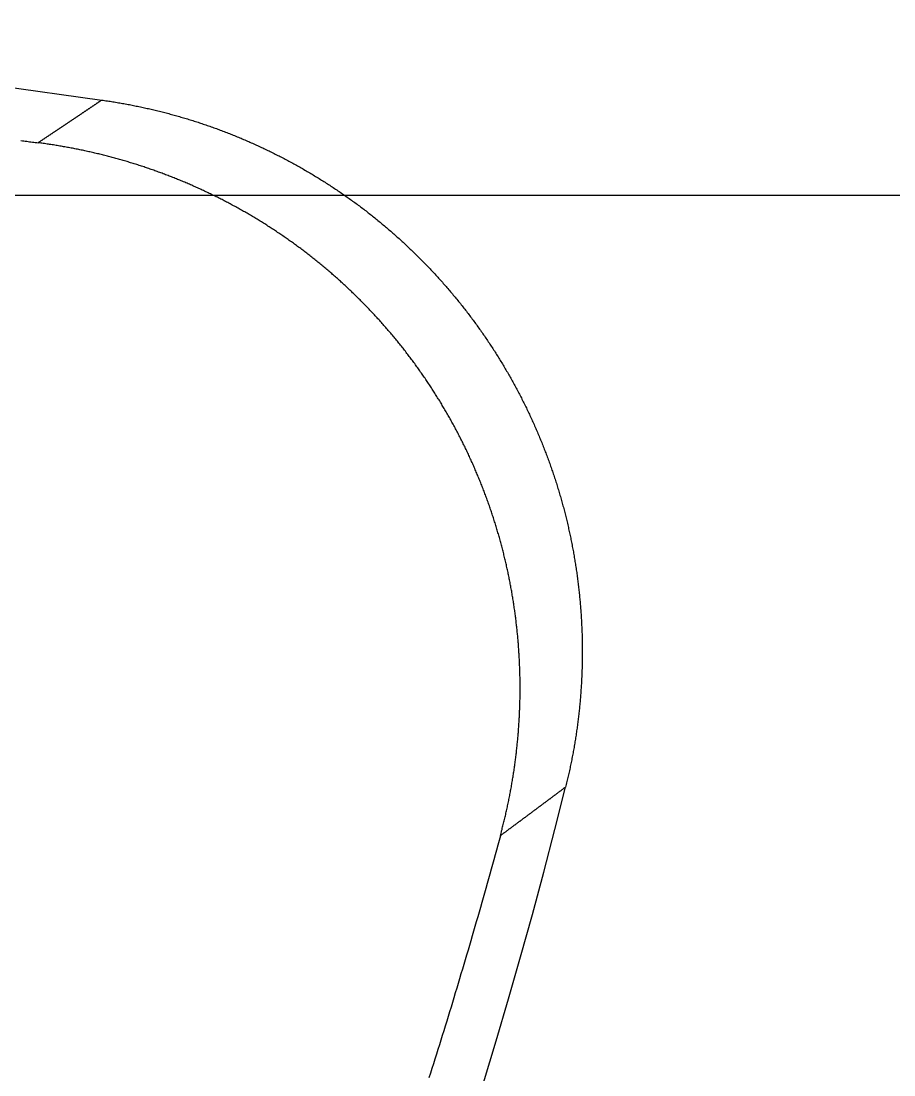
# Model space of a CAD drawing. Extents: x -139 to 76, y -217 to 47.
# Drawn here: x 38.09 to 45.88, y -7.86 to 1.56 of the extents above; entities that cross this region are included whole.
import ezdxf

# ---------------------------------------------------------------- set-up
doc = ezdxf.new("R2010")
doc.units = 0
doc.linetypes.add('CENTER', pattern=[50.8, 31.75, -6.35, 6.35, -6.35])
doc.linetypes.add('DASHED', pattern=[19.05, 12.7, -6.35])
doc.layers.get('0').update_dxf_attribs({"linetype": 'CONTINUOUS'})
doc.layers.add('CENTER', color=1, linetype='CONTINUOUS')

msp = doc.modelspace()

# ---------------------------------------------------------------- linework, layer by layer
at = {"color": 3, "linetype": 'DASHED'}
msp.add_line((36.2337, 1.2091), (38.8071, 0.8492), dxfattribs=at)
at = {"color": 3}
for points in [[(38.8071, 0.8492, 0), (38.8035, 0.8468, 0), (38.8, 0.8444, 0), (38.7964, 0.842, 0), (38.7929, 0.8396, 0), (38.7893, 0.8372, 0), (38.7857, 0.8348, 0), (38.7822, 0.8324, 0), (38.7786, 0.83, 0), (38.7751, 0.8276, 0), (38.7715, 0.8252, 0), (38.7679, 0.8227, 0), (38.7644, 0.8203, 0), (38.7608, 0.8179, 0), (38.7572, 0.8155, 0), (38.7537, 0.8131, 0), (38.7501, 0.8107, 0), (38.7466, 0.8083, 0), (38.743, 0.8059, 0), (38.7394, 0.8035, 0), (38.7359, 0.8011, 0), (38.7323, 0.7987, 0), (38.7287, 0.7963, 0), (38.7252, 0.7939, 0), (38.7216, 0.7915, 0), (38.7181, 0.7891, 0), (38.7145, 0.7867, 0), (38.7109, 0.7843, 0), (38.7074, 0.7819, 0), (38.7038, 0.7795, 0), (38.7002, 0.7771, 0), (38.6967, 0.7747, 0), (38.6931, 0.7723, 0), (38.6895, 0.7699, 0), (38.686, 0.7675, 0), (38.6824, 0.7651, 0), (38.6788, 0.7627, 0), (38.6753, 0.7603, 0), (38.6717, 0.7579, 0), (38.6682, 0.7555, 0), (38.6646, 0.7531, 0), (38.661, 0.7507, 0), (38.6575, 0.7483, 0), (38.6539, 0.7459, 0), (38.6503, 0.7435, 0), (38.6468, 0.7411, 0), (38.6432, 0.7387, 0), (38.6396, 0.7363, 0), (38.6361, 0.7339, 0), (38.6325, 0.7315, 0), (38.6289, 0.7291, 0), (38.6254, 0.7267, 0), (38.6218, 0.7243, 0), (38.6182, 0.7219, 0), (38.6147, 0.7195, 0), (38.6111, 0.7171, 0), (38.6075, 0.7147, 0), (38.604, 0.7123, 0), (38.6004, 0.7099, 0), (38.5968, 0.7075, 0), (38.5932, 0.7051, 0), (38.5897, 0.7027, 0), (38.5861, 0.7003, 0), (38.5825, 0.6979, 0), (38.579, 0.6955, 0), (38.5754, 0.6931, 0), (38.5718, 0.6907, 0), (38.5683, 0.6883, 0), (38.5647, 0.6859, 0), (38.5611, 0.6835, 0), (38.5575, 0.6811, 0), (38.554, 0.6787, 0), (38.5504, 0.6763, 0), (38.5468, 0.6739, 0), (38.5433, 0.6715, 0), (38.5397, 0.6691, 0), (38.5361, 0.6667, 0), (38.5325, 0.6643, 0), (38.529, 0.6619, 0), (38.5254, 0.6595, 0), (38.5218, 0.6571, 0), (38.5182, 0.6547, 0), (38.5147, 0.6523, 0), (38.5111, 0.6499, 0), (38.5075, 0.6475, 0), (38.5039, 0.6451, 0), (38.5004, 0.6427, 0), (38.4968, 0.6403, 0), (38.4932, 0.6379, 0), (38.4896, 0.6355, 0), (38.486, 0.6331, 0), (38.4825, 0.6307, 0), (38.4789, 0.6283, 0), (38.4753, 0.6259, 0), (38.4717, 0.6235, 0), (38.4682, 0.6211, 0), (38.4646, 0.6187, 0), (38.461, 0.6163, 0), (38.4574, 0.6139, 0), (38.4538, 0.6115, 0), (38.4503, 0.6092, 0), (38.4467, 0.6068, 0), (38.4431, 0.6044, 0), (38.4395, 0.602, 0), (38.4359, 0.5996, 0), (38.4324, 0.5972, 0), (38.4288, 0.5948, 0), (38.4252, 0.5924, 0), (38.4216, 0.59, 0), (38.418, 0.5876, 0), (38.4144, 0.5852, 0), (38.4109, 0.5828, 0), (38.4073, 0.5804, 0), (38.4037, 0.578, 0), (38.4001, 0.5756, 0), (38.3965, 0.5732, 0), (38.3929, 0.5708, 0), (38.3894, 0.5684, 0), (38.3858, 0.566, 0), (38.3822, 0.5636, 0), (38.3786, 0.5612, 0), (38.375, 0.5588, 0), (38.3714, 0.5564, 0), (38.3679, 0.554, 0), (38.3643, 0.5516, 0), (38.3607, 0.5492, 0), (38.3571, 0.5468, 0), (38.3535, 0.5444, 0), (38.3499, 0.542, 0), (38.3463, 0.5396, 0), (38.3428, 0.5372, 0), (38.3392, 0.5348, 0), (38.3356, 0.5324, 0), (38.332, 0.53, 0), (38.3284, 0.5276, 0), (38.3248, 0.5252, 0), (38.3212, 0.5228, 0), (38.3177, 0.5204, 0), (38.3141, 0.518, 0), (38.3105, 0.5156, 0), (38.3069, 0.5132, 0), (38.3033, 0.5108, 0), (38.2997, 0.5084, 0), (38.2961, 0.506, 0), (38.2925, 0.5037, 0), (38.289, 0.5013, 0), (38.2854, 0.4989, 0), (38.2818, 0.4965, 0), (38.2782, 0.4941, 0), (38.2746, 0.4917, 0), (38.271, 0.4893, 0), (38.2674, 0.4869, 0), (38.2638, 0.4845, 0), (38.2603, 0.4821, 0), (38.2567, 0.4797, 0), (38.2531, 0.4773, 0), (38.2495, 0.4749, 0), (38.2459, 0.4725, 0), (38.2423, 0.4701, 0), (38.2387, 0.4677, 0)], [(38.8071, 0.8492, 0), (38.8195, 0.8474, 0), (38.832, 0.8456, 0), (38.8444, 0.8438, 0), (38.8568, 0.842, 0), (38.8692, 0.8401, 0), (38.8816, 0.8382, 0), (38.894, 0.8362, 0), (38.9064, 0.8343, 0), (38.9187, 0.8323, 0), (38.9311, 0.8303, 0), (38.9434, 0.8282, 0), (38.9557, 0.8261, 0), (38.9681, 0.824, 0), (38.9804, 0.8219, 0), (38.9927, 0.8197, 0), (39.005, 0.8175, 0), (39.0173, 0.8152, 0), (39.0296, 0.813, 0), (39.0418, 0.8107, 0), (39.0541, 0.8084, 0), (39.0663, 0.806, 0), (39.0786, 0.8036, 0), (39.0908, 0.8012, 0), (39.103, 0.7988, 0), (39.1152, 0.7963, 0), (39.1274, 0.7938, 0), (39.1396, 0.7913, 0), (39.1518, 0.7887, 0), (39.164, 0.7861, 0), (39.1762, 0.7835, 0), (39.1883, 0.7808, 0), (39.2005, 0.7782, 0), (39.2126, 0.7755, 0), (39.2247, 0.7727, 0), (39.2368, 0.7699, 0), (39.2489, 0.7671, 0), (39.261, 0.7643, 0), (39.2731, 0.7615, 0), (39.2852, 0.7586, 0), (39.2973, 0.7557, 0), (39.3093, 0.7527, 0), (39.3214, 0.7497, 0), (39.3334, 0.7467, 0), (39.3455, 0.7437, 0), (39.3575, 0.7406, 0), (39.3695, 0.7375, 0), (39.3815, 0.7344, 0), (39.3935, 0.7313, 0), (39.4055, 0.7281, 0), (39.4175, 0.7249, 0), (39.4294, 0.7216, 0), (39.4414, 0.7184, 0), (39.4534, 0.7151, 0), (39.4653, 0.7117, 0), (39.4772, 0.7084, 0), (39.4891, 0.705, 0), (39.5011, 0.7016, 0), (39.513, 0.6981, 0), (39.5249, 0.6946, 0), (39.5367, 0.6911, 0), (39.5486, 0.6876, 0), (39.5605, 0.684, 0), (39.5723, 0.6804, 0), (39.5842, 0.6768, 0), (39.596, 0.6732, 0), (39.6078, 0.6695, 0), (39.6197, 0.6658, 0), (39.6315, 0.662, 0), (39.6433, 0.6583, 0), (39.6551, 0.6545, 0), (39.6668, 0.6506, 0), (39.6786, 0.6468, 0), (39.6904, 0.6429, 0), (39.7021, 0.639, 0), (39.7139, 0.635, 0), (39.7256, 0.6311, 0), (39.7373, 0.6271, 0), (39.7491, 0.623, 0), (39.7608, 0.619, 0), (39.7725, 0.6149, 0), (39.7842, 0.6108, 0), (39.7958, 0.6066, 0), (39.8075, 0.6025, 0), (39.8192, 0.5983, 0), (39.8308, 0.594, 0), (39.8425, 0.5897, 0), (39.8541, 0.5855, 0), (39.8658, 0.5811, 0), (39.8774, 0.5768, 0), (39.889, 0.5724, 0), (39.9006, 0.568, 0), (39.9122, 0.5635, 0), (39.9238, 0.559, 0), (39.9354, 0.5545, 0), (39.947, 0.55, 0), (39.9586, 0.5454, 0), (39.9701, 0.5408, 0), (39.9817, 0.5362, 0), (39.9932, 0.5315, 0), (40.0048, 0.5268, 0), (40.0163, 0.5221, 0), (40.0278, 0.5173, 0), (40.0393, 0.5125, 0), (40.0509, 0.5077, 0), (40.0623, 0.5029, 0), (40.0738, 0.498, 0), (40.0853, 0.4931, 0), (40.0968, 0.4882, 0), (40.1082, 0.4832, 0), (40.1197, 0.4782, 0), (40.1311, 0.4732, 0), (40.1425, 0.4682, 0), (40.1539, 0.4631, 0), (40.1653, 0.458, 0), (40.1767, 0.4528, 0), (40.1881, 0.4477, 0), (40.1995, 0.4425, 0), (40.2108, 0.4373, 0), (40.2222, 0.432, 0), (40.2335, 0.4267, 0), (40.2448, 0.4214, 0), (40.2561, 0.4161, 0), (40.2674, 0.4107, 0), (40.2787, 0.4053, 0), (40.29, 0.3999, 0), (40.3012, 0.3945, 0), (40.3125, 0.389, 0), (40.3237, 0.3835, 0), (40.3349, 0.378, 0), (40.3461, 0.3724, 0), (40.3573, 0.3668, 0), (40.3685, 0.3612, 0), (40.3796, 0.3556, 0), (40.3908, 0.3499, 0), (40.4019, 0.3442, 0), (40.413, 0.3385, 0), (40.4241, 0.3327, 0), (40.4352, 0.3269, 0), (40.4463, 0.3211, 0), (40.4573, 0.3153, 0), (40.4684, 0.3094, 0), (40.4794, 0.3035, 0), (40.4904, 0.2976, 0), (40.5014, 0.2917, 0), (40.5124, 0.2857, 0), (40.5233, 0.2797, 0), (40.5343, 0.2737, 0), (40.5452, 0.2676, 0), (40.5561, 0.2616, 0), (40.567, 0.2555, 0), (40.5779, 0.2493, 0), (40.5887, 0.2432, 0), (40.5996, 0.237, 0), (40.6104, 0.2308, 0), (40.6212, 0.2246, 0), (40.632, 0.2183, 0), (40.6428, 0.212, 0), (40.6535, 0.2057, 0), (40.6643, 0.1994, 0), (40.675, 0.193, 0), (40.6857, 0.1866, 0), (40.6964, 0.1802, 0), (40.707, 0.1738, 0), (40.7177, 0.1673, 0), (40.7283, 0.1608, 0), (40.7389, 0.1543, 0), (40.7495, 0.1478, 0), (40.76, 0.1412, 0), (40.7706, 0.1346, 0), (40.7811, 0.128, 0), (40.7916, 0.1214, 0), (40.8021, 0.1147, 0), (40.8126, 0.108, 0), (40.823, 0.1013, 0), (40.8334, 0.0946, 0), (40.8439, 0.0878, 0), (40.8542, 0.081, 0), (40.8646, 0.0742, 0), (40.875, 0.0674, 0), (40.8853, 0.0605, 0), (40.8956, 0.0536, 0), (40.9059, 0.0467, 0), (40.9162, 0.0398, 0), (40.9265, 0.0328, 0), (40.9367, 0.0259, 0), (40.947, 0.0189, 0), (40.9572, 0.0118, 0), (40.9674, 0.0048, 0), (40.9775, -0.0023, 0), (40.9877, -0.0094, 0), (40.9978, -0.0166, 0), (41.0079, -0.0237, 0), (41.018, -0.0309, 0), (41.0281, -0.0381, 0), (41.0382, -0.0453, 0), (41.0482, -0.0526, 0), (41.0582, -0.0599, 0), (41.0682, -0.0672, 0), (41.0782, -0.0745, 0), (41.0882, -0.0819, 0), (41.0981, -0.0892, 0), (41.1081, -0.0966, 0), (41.118, -0.1041, 0), (41.1279, -0.1115, 0), (41.1378, -0.119, 0), (41.1476, -0.1265, 0), (41.1574, -0.134, 0), (41.1673, -0.1416, 0), (41.1771, -0.1492, 0), (41.1868, -0.1568, 0), (41.1966, -0.1644, 0), (41.2063, -0.172, 0), (41.2161, -0.1797, 0), (41.2258, -0.1874, 0), (41.2355, -0.1951, 0), (41.2451, -0.2029, 0), (41.2548, -0.2107, 0), (41.2644, -0.2185, 0), (41.274, -0.2263, 0), (41.2836, -0.2341, 0), (41.2932, -0.242, 0), (41.3027, -0.2499, 0), (41.3123, -0.2579, 0), (41.3218, -0.2658, 0), (41.3313, -0.2738, 0), (41.3408, -0.2818, 0), (41.3502, -0.2898, 0), (41.3597, -0.2978, 0), (41.3691, -0.3059, 0), (41.3785, -0.314, 0), (41.3879, -0.3221, 0), (41.3973, -0.3303, 0), (41.4066, -0.3385, 0), (41.416, -0.3467, 0), (41.4253, -0.3549, 0), (41.4346, -0.3631, 0), (41.4438, -0.3714, 0), (41.4531, -0.3797, 0), (41.4623, -0.388, 0), (41.4716, -0.3964, 0), (41.4808, -0.4048, 0), (41.4899, -0.4132, 0), (41.4991, -0.4216, 0), (41.5082, -0.43, 0), (41.5174, -0.4385, 0), (41.5265, -0.447, 0), (41.5356, -0.4555, 0), (41.5446, -0.4641, 0), (41.5537, -0.4726, 0), (41.5627, -0.4812, 0), (41.5717, -0.4899, 0), (41.5807, -0.4985, 0), (41.5897, -0.5072, 0), (41.5987, -0.5159, 0), (41.6076, -0.5246, 0), (41.6165, -0.5334, 0), (41.6254, -0.5421, 0), (41.6343, -0.551, 0), (41.6432, -0.5598, 0), (41.652, -0.5686, 0), (41.6608, -0.5775, 0), (41.6696, -0.5864, 0), (41.6784, -0.5954, 0), (41.6872, -0.6043, 0), (41.6959, -0.6133, 0), (41.7046, -0.6223, 0), (41.7133, -0.6313, 0), (41.722, -0.6404, 0), (41.7307, -0.6494, 0), (41.7393, -0.6585, 0), (41.7479, -0.6676, 0), (41.7565, -0.6768, 0), (41.7651, -0.6859, 0), (41.7736, -0.6951, 0), (41.7821, -0.7043, 0), (41.7906, -0.7135, 0), (41.7991, -0.7227, 0), (41.8075, -0.732, 0), (41.816, -0.7413, 0), (41.8244, -0.7506, 0), (41.8327, -0.7599, 0), (41.8411, -0.7692, 0), (41.8494, -0.7786, 0), (41.8577, -0.788, 0), (41.866, -0.7974, 0), (41.8742, -0.8068, 0), (41.8824, -0.8162, 0), (41.8906, -0.8256, 0), (41.8988, -0.8351, 0), (41.9069, -0.8446, 0), (41.915, -0.8541, 0), (41.9231, -0.8636, 0), (41.9311, -0.8731, 0), (41.9392, -0.8827, 0), (41.9472, -0.8922, 0), (41.9551, -0.9018, 0), (41.9631, -0.9114, 0), (41.971, -0.921, 0), (41.9789, -0.9306, 0), (41.9867, -0.9403, 0), (41.9946, -0.9499, 0), (42.0024, -0.9596, 0), (42.0102, -0.9693, 0), (42.0179, -0.979, 0), (42.0257, -0.9888, 0), (42.0334, -0.9985, 0), (42.0411, -1.0083, 0), (42.0487, -1.0181, 0), (42.0563, -1.0279, 0), (42.0639, -1.0377, 0), (42.0715, -1.0475, 0), (42.0791, -1.0574, 0), (42.0866, -1.0672, 0), (42.0941, -1.0771, 0), (42.1016, -1.087, 0), (42.109, -1.097, 0), (42.1164, -1.1069, 0), (42.1238, -1.1169, 0), (42.1312, -1.1268, 0), (42.1386, -1.1368, 0), (42.1459, -1.1468, 0), (42.1532, -1.1569, 0), (42.1604, -1.1669, 0), (42.1677, -1.177, 0), (42.1749, -1.187, 0), (42.1821, -1.1971, 0), (42.1892, -1.2072, 0), (42.1964, -1.2174, 0), (42.2035, -1.2275, 0), (42.2106, -1.2377, 0), (42.2176, -1.2479, 0), (42.2247, -1.2581, 0), (42.2317, -1.2683, 0), (42.2387, -1.2785, 0), (42.2456, -1.2888, 0), (42.2526, -1.299, 0), (42.2595, -1.3093, 0), (42.2663, -1.3196, 0), (42.2732, -1.3299, 0), (42.28, -1.3403, 0), (42.2868, -1.3506, 0), (42.2936, -1.361, 0), (42.3004, -1.3714, 0), (42.3071, -1.3818, 0), (42.3138, -1.3922, 0), (42.3205, -1.4026, 0), (42.3271, -1.4131, 0), (42.3337, -1.4236, 0), (42.3403, -1.4341, 0), (42.3469, -1.4446, 0), (42.3535, -1.4551, 0), (42.36, -1.4656, 0), (42.3665, -1.4762, 0), (42.3729, -1.4868, 0), (42.3794, -1.4973, 0), (42.3858, -1.5079, 0), (42.3922, -1.5186, 0), (42.3985, -1.5292, 0), (42.4049, -1.5399, 0), (42.4112, -1.5506, 0), (42.4175, -1.5613, 0), (42.4237, -1.572, 0), (42.43, -1.5827, 0), (42.4362, -1.5935, 0), (42.4424, -1.6042, 0), (42.4485, -1.615, 0), (42.4547, -1.6258, 0), (42.4608, -1.6366, 0), (42.4668, -1.6474, 0), (42.4729, -1.6583, 0), (42.4789, -1.6692, 0), (42.4849, -1.68, 0), (42.4909, -1.6909, 0), (42.4968, -1.7019, 0), (42.5028, -1.7128, 0), (42.5087, -1.7238, 0), (42.5145, -1.7347, 0), (42.5204, -1.7457, 0), (42.5262, -1.7567, 0), (42.532, -1.7678, 0), (42.5378, -1.7788, 0), (42.5435, -1.7899, 0), (42.5492, -1.801, 0), (42.5549, -1.8121, 0), (42.5606, -1.8232, 0), (42.5662, -1.8343, 0), (42.5719, -1.8455, 0), (42.5774, -1.8567, 0), (42.583, -1.8679, 0), (42.5885, -1.8791, 0), (42.594, -1.8903, 0), (42.5995, -1.9016, 0), (42.605, -1.9129, 0), (42.6104, -1.9242, 0), (42.6158, -1.9354, 0), (42.6212, -1.9468, 0), (42.6265, -1.9581, 0), (42.6319, -1.9694, 0), (42.6371, -1.9808, 0), (42.6424, -1.9922, 0), (42.6476, -2.0036, 0), (42.6528, -2.0149, 0), (42.658, -2.0264, 0), (42.6632, -2.0378, 0), (42.6683, -2.0492, 0), (42.6734, -2.0607, 0), (42.6784, -2.0721, 0), (42.6835, -2.0836, 0), (42.6885, -2.0951, 0), (42.6935, -2.1066, 0), (42.6984, -2.1181, 0), (42.7033, -2.1296, 0), (42.7082, -2.1412, 0), (42.7131, -2.1527, 0), (42.7179, -2.1643, 0), (42.7227, -2.1758, 0), (42.7274, -2.1874, 0), (42.7322, -2.199, 0), (42.7369, -2.2106, 0), (42.7415, -2.2222, 0), (42.7462, -2.2338, 0), (42.7508, -2.2454, 0), (42.7554, -2.257, 0), (42.7599, -2.2686, 0), (42.7644, -2.2802, 0), (42.7689, -2.2919, 0), (42.7734, -2.3035, 0), (42.7778, -2.3152, 0), (42.7822, -2.3268, 0), (42.7866, -2.3385, 0), (42.7909, -2.3502, 0), (42.7952, -2.3619, 0), (42.7995, -2.3736, 0), (42.8037, -2.3853, 0), (42.8079, -2.397, 0), (42.8121, -2.4087, 0), (42.8163, -2.4205, 0), (42.8204, -2.4322, 0), (42.8245, -2.4439, 0), (42.8286, -2.4557, 0), (42.8326, -2.4674, 0), (42.8366, -2.4792, 0), (42.8406, -2.491, 0), (42.8445, -2.5027, 0), (42.8484, -2.5145, 0), (42.8523, -2.5263, 0), (42.8561, -2.5381, 0), (42.86, -2.5499, 0), (42.8638, -2.5618, 0), (42.8675, -2.5736, 0), (42.8712, -2.5854, 0), (42.8749, -2.5973, 0), (42.8786, -2.6091, 0), (42.8823, -2.621, 0), (42.8859, -2.6328, 0), (42.8894, -2.6447, 0), (42.893, -2.6566, 0), (42.8965, -2.6685, 0), (42.9, -2.6804, 0), (42.9035, -2.6923, 0), (42.9069, -2.7042, 0), (42.9103, -2.7161, 0), (42.9137, -2.728, 0), (42.917, -2.74, 0), (42.9203, -2.7519, 0), (42.9236, -2.7639, 0), (42.9268, -2.7758, 0), (42.93, -2.7878, 0), (42.9332, -2.7998, 0), (42.9364, -2.8117, 0), (42.9395, -2.8237, 0), (42.9426, -2.8357, 0), (42.9457, -2.8477, 0), (42.9487, -2.8597, 0), (42.9517, -2.8718, 0), (42.9547, -2.8838, 0), (42.9576, -2.8958, 0), (42.9606, -2.9078, 0), (42.9634, -2.9199, 0), (42.9663, -2.932, 0), (42.9691, -2.944, 0), (42.9719, -2.9561, 0), (42.9747, -2.9682, 0), (42.9774, -2.9803, 0), (42.9801, -2.9924, 0), (42.9828, -3.0045, 0), (42.9855, -3.0166, 0), (42.9881, -3.0287, 0), (42.9907, -3.0408, 0), (42.9932, -3.053, 0), (42.9958, -3.0651, 0), (42.9982, -3.0772, 0), (43.0007, -3.0894, 0), (43.0032, -3.1016, 0), (43.0056, -3.1137, 0), (43.0079, -3.1259, 0), (43.0103, -3.1381, 0), (43.0126, -3.1503, 0), (43.0149, -3.1625, 0), (43.0172, -3.1747, 0), (43.0194, -3.1869, 0), (43.0216, -3.1991, 0), (43.0238, -3.2114, 0), (43.0259, -3.2236, 0), (43.028, -3.2359, 0), (43.0301, -3.2481, 0), (43.0321, -3.2604, 0), (43.0341, -3.2727, 0), (43.0361, -3.2849, 0), (43.0381, -3.2972, 0), (43.04, -3.3095, 0), (43.0419, -3.3218, 0), (43.0438, -3.3342, 0), (43.0456, -3.3465, 0), (43.0474, -3.3588, 0), (43.0492, -3.3712, 0), (43.0509, -3.3835, 0), (43.0526, -3.3959, 0), (43.0543, -3.4082, 0), (43.056, -3.4206, 0), (43.0576, -3.433, 0), (43.0592, -3.4454, 0), (43.0607, -3.4578, 0), (43.0623, -3.4701, 0), (43.0637, -3.4825, 0), (43.0652, -3.495, 0), (43.0666, -3.5074, 0), (43.068, -3.5198, 0), (43.0694, -3.5322, 0), (43.0708, -3.5446, 0), (43.0721, -3.5571, 0), (43.0734, -3.5695, 0), (43.0746, -3.5819, 0), (43.0758, -3.5944, 0), (43.077, -3.6068, 0), (43.0782, -3.6193, 0), (43.0793, -3.6317, 0), (43.0804, -3.6442, 0), (43.0815, -3.6567, 0), (43.0825, -3.6691, 0), (43.0835, -3.6816, 0), (43.0845, -3.6941, 0), (43.0854, -3.7065, 0), (43.0863, -3.719, 0), (43.0872, -3.7315, 0), (43.088, -3.744, 0), (43.0889, -3.7565, 0), (43.0896, -3.7689, 0), (43.0904, -3.7814, 0), (43.0911, -3.7939, 0), (43.0918, -3.8064, 0), (43.0925, -3.8189, 0), (43.0931, -3.8314, 0), (43.0937, -3.8439, 0), (43.0943, -3.8564, 0), (43.0948, -3.8689, 0), (43.0953, -3.8813, 0), (43.0958, -3.8938, 0), (43.0963, -3.9063, 0), (43.0967, -3.9188, 0), (43.097, -3.9313, 0), (43.0974, -3.9438, 0), (43.0977, -3.9563, 0), (43.098, -3.9688, 0), (43.0983, -3.9813, 0), (43.0985, -3.9937, 0), (43.0987, -4.0062, 0), (43.0989, -4.0187, 0), (43.099, -4.0312, 0), (43.0991, -4.0437, 0), (43.0992, -4.0561, 0), (43.0992, -4.0686, 0), (43.0992, -4.0811, 0), (43.0992, -4.0935, 0), (43.0991, -4.106, 0), (43.0991, -4.1184, 0), (43.0989, -4.1309, 0), (43.0988, -4.1433, 0), (43.0986, -4.1558, 0), (43.0984, -4.1682, 0), (43.0982, -4.1807, 0), (43.0979, -4.1931, 0), (43.0976, -4.2055, 0), (43.0973, -4.218, 0), (43.0969, -4.2304, 0), (43.0965, -4.2428, 0), (43.0961, -4.2552, 0), (43.0956, -4.2676, 0), (43.0951, -4.28, 0), (43.0946, -4.2924, 0), (43.094, -4.3048, 0), (43.0935, -4.3172, 0), (43.0929, -4.3296, 0), (43.0922, -4.342, 0), (43.0915, -4.3544, 0), (43.0908, -4.3667, 0), (43.0901, -4.3791, 0), (43.0893, -4.3915, 0), (43.0885, -4.4039, 0), (43.0877, -4.4162, 0), (43.0869, -4.4286, 0), (43.086, -4.441, 0), (43.0851, -4.4533, 0), (43.0841, -4.4657, 0), (43.0831, -4.4781, 0), (43.0821, -4.4904, 0), (43.0811, -4.5028, 0), (43.08, -4.5151, 0), (43.0789, -4.5275, 0), (43.0778, -4.5398, 0), (43.0766, -4.5522, 0), (43.0754, -4.5645, 0), (43.0742, -4.5769, 0), (43.073, -4.5892, 0), (43.0717, -4.6015, 0), (43.0704, -4.6139, 0), (43.069, -4.6262, 0), (43.0676, -4.6385, 0), (43.0662, -4.6509, 0), (43.0648, -4.6632, 0), (43.0633, -4.6755, 0), (43.0618, -4.6878, 0), (43.0603, -4.7001, 0), (43.0587, -4.7124, 0), (43.0571, -4.7248, 0), (43.0555, -4.7371, 0), (43.0539, -4.7494, 0), (43.0522, -4.7617, 0), (43.0505, -4.774, 0), (43.0487, -4.7863, 0), (43.0469, -4.7986, 0), (43.0451, -4.8109, 0), (43.0433, -4.8232, 0), (43.0414, -4.8354, 0), (43.0395, -4.8477, 0), (43.0376, -4.86, 0), (43.0356, -4.8723, 0), (43.0336, -4.8846, 0), (43.0316, -4.8968, 0), (43.0295, -4.9091, 0), (43.0275, -4.9214, 0), (43.0253, -4.9336, 0), (43.0232, -4.9459, 0), (43.021, -4.9582, 0), (43.0188, -4.9704, 0), (43.0166, -4.9827, 0), (43.0143, -4.9949, 0), (43.012, -5.0072, 0), (43.0096, -5.0194, 0), (43.0073, -5.0317, 0), (43.0049, -5.0439, 0), (43.0024, -5.0562, 0), (43, -5.0684, 0), (42.9975, -5.0807, 0), (42.995, -5.0929, 0), (42.9924, -5.1051, 0), (42.9898, -5.1174, 0), (42.9872, -5.1296, 0), (42.9846, -5.1418, 0), (42.9819, -5.154, 0), (42.9792, -5.1662, 0), (42.9764, -5.1785, 0), (42.9737, -5.1907, 0), (42.9709, -5.2029, 0), (42.968, -5.2151, 0), (42.9652, -5.2273, 0), (42.9623, -5.2395, 0), (42.9593, -5.2517, 0), (42.9564, -5.2639, 0), (42.9534, -5.2761, 0), (42.9504, -5.2883, 0)], [(38.0851, 0.4876, 0), (38.0979, 0.4859, 0), (38.1107, 0.4843, 0), (38.1235, 0.4826, 0), (38.1363, 0.4809, 0), (38.1491, 0.4793, 0), (38.1619, 0.4776, 0), (38.1747, 0.476, 0), (38.1875, 0.4743, 0), (38.2003, 0.4727, 0), (38.2131, 0.471, 0), (38.2259, 0.4693, 0), (38.2387, 0.4677, 0)], [(42.3673, -5.723, 0), (42.3703, -5.7119, 0), (42.3733, -5.7007, 0), (42.3762, -5.6895, 0), (42.3791, -5.6784, 0), (42.3821, -5.6672, 0), (42.3849, -5.6561, 0), (42.3878, -5.6449, 0), (42.3906, -5.6337, 0), (42.3934, -5.6226, 0), (42.3962, -5.6114, 0), (42.399, -5.6002, 0), (42.4017, -5.589, 0), (42.4044, -5.5778, 0), (42.4071, -5.5667, 0), (42.4097, -5.5555, 0), (42.4123, -5.5443, 0), (42.4149, -5.5331, 0), (42.4175, -5.5219, 0), (42.42, -5.5107, 0), (42.4226, -5.4995, 0), (42.425, -5.4883, 0), (42.4275, -5.4771, 0), (42.4299, -5.4658, 0), (42.4324, -5.4546, 0), (42.4348, -5.4434, 0), (42.4371, -5.4322, 0), (42.4394, -5.421, 0), (42.4418, -5.4097, 0), (42.444, -5.3985, 0), (42.4463, -5.3873, 0), (42.4485, -5.376, 0), (42.4507, -5.3648, 0), (42.4529, -5.3536, 0), (42.4551, -5.3423, 0), (42.4572, -5.3311, 0), (42.4593, -5.3198, 0), (42.4614, -5.3086, 0), (42.4634, -5.2973, 0), (42.4655, -5.2861, 0), (42.4675, -5.2748, 0), (42.4694, -5.2635, 0), (42.4714, -5.2523, 0), (42.4733, -5.241, 0), (42.4752, -5.2297, 0), (42.4771, -5.2184, 0), (42.4789, -5.2072, 0), (42.4807, -5.1959, 0), (42.4825, -5.1846, 0), (42.4843, -5.1733, 0), (42.486, -5.162, 0), (42.4877, -5.1508, 0), (42.4894, -5.1395, 0), (42.4911, -5.1281, 0), (42.4927, -5.1169, 0), (42.4944, -5.1056, 0), (42.4959, -5.0942, 0), (42.4975, -5.0829, 0), (42.499, -5.0716, 0), (42.5005, -5.0603, 0), (42.502, -5.049, 0), (42.5035, -5.0377, 0), (42.5049, -5.0263, 0), (42.5063, -5.015, 0), (42.5077, -5.0037, 0), (42.5091, -4.9924, 0), (42.5104, -4.981, 0), (42.5117, -4.9697, 0), (42.513, -4.9584, 0), (42.5142, -4.947, 0), (42.5154, -4.9357, 0), (42.5166, -4.9243, 0), (42.5178, -4.913, 0), (42.519, -4.9016, 0), (42.5201, -4.8902, 0), (42.5212, -4.8789, 0), (42.5222, -4.8675, 0), (42.5233, -4.8562, 0), (42.5243, -4.8448, 0), (42.5253, -4.8334, 0), (42.5263, -4.822, 0), (42.5272, -4.8107, 0), (42.5281, -4.7993, 0), (42.529, -4.7879, 0), (42.5299, -4.7765, 0), (42.5307, -4.7651, 0), (42.5315, -4.7538, 0), (42.5323, -4.7424, 0), (42.5331, -4.731, 0), (42.5338, -4.7196, 0), (42.5345, -4.7082, 0), (42.5352, -4.6968, 0), (42.5359, -4.6853, 0), (42.5365, -4.6739, 0), (42.5371, -4.6625, 0), (42.5377, -4.6511, 0), (42.5383, -4.6397, 0), (42.5388, -4.6282, 0), (42.5393, -4.6168, 0), (42.5398, -4.6053, 0), (42.5402, -4.5939, 0), (42.5406, -4.5824, 0), (42.541, -4.571, 0), (42.5414, -4.5595, 0), (42.5418, -4.5481, 0), (42.5421, -4.5366, 0), (42.5424, -4.5251, 0), (42.5426, -4.5136, 0), (42.5429, -4.5022, 0), (42.5431, -4.4907, 0), (42.5433, -4.4792, 0), (42.5434, -4.4677, 0), (42.5436, -4.4562, 0), (42.5437, -4.4447, 0), (42.5437, -4.4332, 0), (42.5438, -4.4217, 0), (42.5438, -4.4102, 0), (42.5438, -4.3987, 0), (42.5438, -4.3872, 0), (42.5437, -4.3757, 0), (42.5437, -4.3642, 0), (42.5436, -4.3526, 0), (42.5434, -4.3411, 0), (42.5433, -4.3296, 0), (42.5431, -4.3181, 0), (42.5429, -4.3066, 0), (42.5426, -4.295, 0), (42.5424, -4.2835, 0), (42.5421, -4.272, 0), (42.5418, -4.2605, 0), (42.5414, -4.2489, 0), (42.541, -4.2374, 0), (42.5406, -4.2259, 0), (42.5402, -4.2144, 0), (42.5398, -4.2028, 0), (42.5393, -4.1913, 0), (42.5388, -4.1798, 0), (42.5383, -4.1683, 0), (42.5377, -4.1567, 0), (42.5371, -4.1452, 0), (42.5365, -4.1337, 0), (42.5359, -4.1222, 0), (42.5352, -4.1107, 0), (42.5345, -4.0991, 0), (42.5338, -4.0876, 0), (42.5331, -4.0761, 0), (42.5323, -4.0646, 0), (42.5315, -4.0531, 0), (42.5307, -4.0416, 0), (42.5299, -4.0301, 0), (42.529, -4.0186, 0), (42.5281, -4.0071, 0), (42.5272, -3.9956, 0), (42.5262, -3.9841, 0), (42.5252, -3.9726, 0), (42.5242, -3.9611, 0), (42.5232, -3.9496, 0), (42.5221, -3.9381, 0), (42.5211, -3.9267, 0), (42.52, -3.9152, 0), (42.5188, -3.9037, 0), (42.5177, -3.8922, 0), (42.5165, -3.8808, 0), (42.5152, -3.8693, 0), (42.514, -3.8579, 0), (42.5127, -3.8464, 0), (42.5114, -3.835, 0), (42.5101, -3.8235, 0), (42.5088, -3.8121, 0), (42.5074, -3.8007, 0), (42.506, -3.7892, 0), (42.5046, -3.7778, 0), (42.5031, -3.7664, 0), (42.5016, -3.755, 0), (42.5001, -3.7436, 0), (42.4986, -3.7322, 0), (42.497, -3.7208, 0), (42.4954, -3.7094, 0), (42.4938, -3.698, 0), (42.4922, -3.6867, 0), (42.4905, -3.6753, 0), (42.4888, -3.6639, 0), (42.4871, -3.6526, 0), (42.4854, -3.6412, 0), (42.4836, -3.6299, 0), (42.4818, -3.6186, 0), (42.48, -3.6073, 0), (42.4781, -3.5959, 0), (42.4762, -3.5846, 0), (42.4743, -3.5733, 0), (42.4724, -3.562, 0), (42.4705, -3.5507, 0), (42.4685, -3.5394, 0), (42.4665, -3.5282, 0), (42.4644, -3.5169, 0), (42.4624, -3.5056, 0), (42.4603, -3.4943, 0), (42.4582, -3.4831, 0), (42.4561, -3.4718, 0), (42.4539, -3.4606, 0), (42.4517, -3.4494, 0), (42.4495, -3.4381, 0), (42.4473, -3.4269, 0), (42.445, -3.4157, 0), (42.4427, -3.4045, 0), (42.4404, -3.3933, 0), (42.4381, -3.3821, 0), (42.4357, -3.3709, 0), (42.4333, -3.3597, 0), (42.4309, -3.3485, 0), (42.4284, -3.3373, 0), (42.426, -3.3261, 0), (42.4235, -3.315, 0), (42.421, -3.3038, 0), (42.4184, -3.2927, 0), (42.4158, -3.2815, 0), (42.4132, -3.2704, 0), (42.4106, -3.2593, 0), (42.408, -3.2481, 0), (42.4053, -3.237, 0), (42.4026, -3.2259, 0), (42.3998, -3.2148, 0), (42.3971, -3.2037, 0), (42.3943, -3.1926, 0), (42.3915, -3.1815, 0), (42.3887, -3.1704, 0), (42.3858, -3.1593, 0), (42.3829, -3.1482, 0), (42.38, -3.1372, 0), (42.3771, -3.1261, 0), (42.3741, -3.1151, 0), (42.3711, -3.104, 0), (42.3681, -3.093, 0), (42.365, -3.0819, 0), (42.362, -3.0709, 0), (42.3589, -3.0599, 0), (42.3557, -3.0489, 0), (42.3526, -3.0379, 0), (42.3494, -3.0269, 0), (42.3462, -3.0159, 0), (42.343, -3.0049, 0), (42.3397, -2.9939, 0), (42.3365, -2.9829, 0), (42.3332, -2.9719, 0), (42.3298, -2.961, 0), (42.3265, -2.95, 0), (42.3231, -2.939, 0), (42.3197, -2.9281, 0), (42.3162, -2.9172, 0), (42.3128, -2.9062, 0), (42.3093, -2.8953, 0), (42.3058, -2.8844, 0), (42.3022, -2.8735, 0), (42.2986, -2.8625, 0), (42.295, -2.8516, 0), (42.2914, -2.8407, 0), (42.2878, -2.8298, 0), (42.2841, -2.819, 0), (42.2804, -2.8081, 0), (42.2767, -2.7972, 0), (42.2729, -2.7863, 0), (42.2691, -2.7755, 0), (42.2653, -2.7646, 0), (42.2615, -2.7538, 0), (42.2576, -2.7429, 0), (42.2538, -2.7321, 0), (42.2498, -2.7213, 0), (42.2459, -2.7104, 0), (42.2419, -2.6996, 0), (42.2379, -2.6888, 0), (42.2339, -2.678, 0), (42.2299, -2.6672, 0), (42.2258, -2.6564, 0), (42.2217, -2.6456, 0), (42.2176, -2.6349, 0), (42.2134, -2.6241, 0), (42.2093, -2.6133, 0), (42.2051, -2.6025, 0), (42.2008, -2.5918, 0), (42.1966, -2.581, 0), (42.1923, -2.5703, 0), (42.188, -2.5596, 0), (42.1836, -2.5488, 0), (42.1793, -2.5381, 0), (42.1749, -2.5274, 0), (42.1704, -2.5167, 0), (42.166, -2.506, 0), (42.1615, -2.4953, 0), (42.157, -2.4846, 0), (42.1525, -2.474, 0), (42.1479, -2.4633, 0), (42.1434, -2.4527, 0), (42.1388, -2.442, 0), (42.1341, -2.4314, 0), (42.1295, -2.4208, 0), (42.1248, -2.4102, 0), (42.1201, -2.3996, 0), (42.1154, -2.389, 0), (42.1106, -2.3784, 0), (42.1058, -2.3678, 0), (42.101, -2.3573, 0), (42.0962, -2.3467, 0), (42.0914, -2.3362, 0), (42.0865, -2.3257, 0), (42.0816, -2.3152, 0), (42.0767, -2.3047, 0), (42.0717, -2.2942, 0), (42.0667, -2.2838, 0), (42.0617, -2.2733, 0), (42.0567, -2.2629, 0), (42.0517, -2.2525, 0), (42.0466, -2.242, 0), (42.0415, -2.2317, 0), (42.0364, -2.2213, 0), (42.0313, -2.2109, 0), (42.0261, -2.2006, 0), (42.0209, -2.1903, 0), (42.0157, -2.18, 0), (42.0105, -2.1697, 0), (42.0053, -2.1594, 0), (42, -2.1491, 0), (41.9947, -2.1389, 0), (41.9894, -2.1287, 0), (41.984, -2.1185, 0), (41.9787, -2.1083, 0), (41.9733, -2.0981, 0), (41.9679, -2.0879, 0), (41.9625, -2.0778, 0), (41.957, -2.0677, 0), (41.9515, -2.0575, 0), (41.9461, -2.0474, 0), (41.9405, -2.0373, 0), (41.935, -2.0273, 0), (41.9294, -2.0172, 0), (41.9238, -2.0072, 0), (41.9182, -1.9971, 0), (41.9126, -1.9871, 0), (41.9069, -1.9771, 0), (41.9013, -1.9672, 0), (41.8956, -1.9572, 0), (41.8898, -1.9472, 0), (41.8841, -1.9373, 0), (41.8783, -1.9274, 0), (41.8725, -1.9175, 0), (41.8667, -1.9076, 0), (41.8609, -1.8977, 0), (41.855, -1.8878, 0), (41.8491, -1.878, 0), (41.8432, -1.8682, 0), (41.8373, -1.8583, 0), (41.8313, -1.8485, 0), (41.8254, -1.8388, 0), (41.8194, -1.829, 0), (41.8134, -1.8192, 0), (41.8073, -1.8095, 0), (41.8013, -1.7997, 0), (41.7952, -1.79, 0), (41.7891, -1.7803, 0), (41.7829, -1.7706, 0), (41.7768, -1.761, 0), (41.7706, -1.7513, 0), (41.7644, -1.7417, 0), (41.7582, -1.7321, 0), (41.7519, -1.7224, 0), (41.7457, -1.7128, 0), (41.7394, -1.7033, 0), (41.7331, -1.6937, 0), (41.7267, -1.6842, 0), (41.7204, -1.6746, 0), (41.714, -1.6651, 0), (41.7076, -1.6556, 0), (41.7012, -1.6461, 0), (41.6947, -1.6366, 0), (41.6882, -1.6272, 0), (41.6817, -1.6177, 0), (41.6752, -1.6083, 0), (41.6687, -1.5989, 0), (41.6621, -1.5895, 0), (41.6555, -1.5801, 0), (41.6489, -1.5707, 0), (41.6423, -1.5613, 0), (41.6357, -1.552, 0), (41.629, -1.5427, 0), (41.6223, -1.5333, 0), (41.6156, -1.524, 0), (41.6088, -1.5148, 0), (41.6021, -1.5055, 0), (41.5953, -1.4962, 0), (41.5885, -1.487, 0), (41.5816, -1.4778, 0), (41.5748, -1.4686, 0), (41.5679, -1.4594, 0), (41.561, -1.4502, 0), (41.5541, -1.441, 0), (41.5471, -1.4319, 0), (41.5401, -1.4227, 0), (41.5332, -1.4136, 0), (41.5261, -1.4045, 0), (41.5191, -1.3954, 0), (41.512, -1.3863, 0), (41.505, -1.3773, 0), (41.4979, -1.3682, 0), (41.4907, -1.3592, 0), (41.4836, -1.3502, 0), (41.4764, -1.3412, 0), (41.4692, -1.3322, 0), (41.462, -1.3232, 0), (41.4547, -1.3143, 0), (41.4475, -1.3054, 0), (41.4402, -1.2964, 0), (41.4329, -1.2875, 0), (41.4255, -1.2786, 0), (41.4182, -1.2697, 0), (41.4108, -1.2609, 0), (41.4034, -1.252, 0), (41.3959, -1.2432, 0), (41.3885, -1.2344, 0), (41.381, -1.2256, 0), (41.3735, -1.2168, 0), (41.366, -1.208, 0), (41.3584, -1.1992, 0), (41.3509, -1.1905, 0), (41.3433, -1.1817, 0), (41.3356, -1.173, 0), (41.328, -1.1643, 0), (41.3203, -1.1556, 0), (41.3126, -1.147, 0), (41.3049, -1.1383, 0), (41.2972, -1.1297, 0), (41.2895, -1.1211, 0), (41.2817, -1.1124, 0), (41.2739, -1.1039, 0), (41.2661, -1.0953, 0), (41.2582, -1.0867, 0), (41.2504, -1.0782, 0), (41.2425, -1.0697, 0), (41.2346, -1.0612, 0), (41.2267, -1.0527, 0), (41.2187, -1.0443, 0), (41.2108, -1.0358, 0), (41.2028, -1.0274, 0), (41.1948, -1.019, 0), (41.1868, -1.0106, 0), (41.1787, -1.0023, 0), (41.1707, -0.9939, 0), (41.1626, -0.9856, 0), (41.1545, -0.9773, 0), (41.1464, -0.969, 0), (41.1383, -0.9608, 0), (41.1301, -0.9525, 0), (41.122, -0.9443, 0), (41.1138, -0.9361, 0), (41.1056, -0.928, 0), (41.0974, -0.9198, 0), (41.0891, -0.9117, 0), (41.0809, -0.9036, 0), (41.0726, -0.8955, 0), (41.0644, -0.8874, 0), (41.0561, -0.8794, 0), (41.0477, -0.8714, 0), (41.0394, -0.8634, 0), (41.0311, -0.8555, 0), (41.0227, -0.8475, 0), (41.0144, -0.8396, 0), (41.006, -0.8317, 0), (40.9976, -0.8238, 0), (40.9891, -0.816, 0), (40.9807, -0.8081, 0), (40.9722, -0.8003, 0), (40.9638, -0.7925, 0), (40.9553, -0.7848, 0), (40.9468, -0.777, 0), (40.9383, -0.7693, 0), (40.9297, -0.7616, 0), (40.9212, -0.7539, 0), (40.9126, -0.7462, 0), (40.904, -0.7386, 0), (40.8954, -0.731, 0), (40.8868, -0.7234, 0), (40.8781, -0.7158, 0), (40.8695, -0.7083, 0), (40.8608, -0.7007, 0), (40.8521, -0.6932, 0), (40.8434, -0.6857, 0), (40.8347, -0.6783, 0), (40.826, -0.6708, 0), (40.8172, -0.6634, 0), (40.8085, -0.656, 0), (40.7997, -0.6486, 0), (40.7909, -0.6412, 0), (40.7821, -0.6339, 0), (40.7732, -0.6266, 0), (40.7644, -0.6193, 0), (40.7555, -0.612, 0), (40.7467, -0.6048, 0), (40.7378, -0.5975, 0), (40.7288, -0.5903, 0), (40.7199, -0.5831, 0), (40.711, -0.576, 0), (40.702, -0.5688, 0), (40.693, -0.5617, 0), (40.684, -0.5546, 0), (40.675, -0.5475, 0), (40.666, -0.5405, 0), (40.657, -0.5334, 0), (40.6479, -0.5264, 0), (40.6388, -0.5194, 0), (40.6297, -0.5125, 0), (40.6206, -0.5055, 0), (40.6115, -0.4986, 0), (40.6024, -0.4917, 0), (40.5932, -0.4848, 0), (40.584, -0.4779, 0), (40.5748, -0.4711, 0), (40.5656, -0.4643, 0), (40.5564, -0.4575, 0), (40.5472, -0.4507, 0), (40.5379, -0.4439, 0), (40.5286, -0.4372, 0), (40.5194, -0.4305, 0), (40.5101, -0.4238, 0), (40.5007, -0.4171, 0), (40.4914, -0.4105, 0), (40.482, -0.4039, 0), (40.4727, -0.3972, 0), (40.4633, -0.3907, 0), (40.4539, -0.3841, 0), (40.4445, -0.3776, 0), (40.435, -0.371, 0), (40.4256, -0.3645, 0), (40.4161, -0.3581, 0), (40.4067, -0.3516, 0), (40.3972, -0.3452, 0), (40.3876, -0.3388, 0), (40.3781, -0.3324, 0), (40.3686, -0.326, 0), (40.359, -0.3196, 0), (40.3494, -0.3133, 0), (40.3398, -0.307, 0), (40.3302, -0.3007, 0), (40.3206, -0.2945, 0), (40.311, -0.2882, 0), (40.3013, -0.282, 0), (40.2916, -0.2758, 0), (40.2819, -0.2696, 0), (40.2722, -0.2635, 0), (40.2625, -0.2573, 0), (40.2528, -0.2512, 0), (40.243, -0.2451, 0), (40.2332, -0.2391, 0), (40.2234, -0.233, 0), (40.2136, -0.227, 0), (40.2038, -0.221, 0), (40.194, -0.215, 0), (40.1841, -0.209, 0), (40.1742, -0.2031, 0), (40.1643, -0.1971, 0), (40.1544, -0.1912, 0), (40.1445, -0.1854, 0), (40.1346, -0.1795, 0), (40.1246, -0.1737, 0), (40.1146, -0.1678, 0), (40.1046, -0.162, 0), (40.0946, -0.1563, 0), (40.0846, -0.1505, 0), (40.0745, -0.1448, 0), (40.0645, -0.1391, 0), (40.0544, -0.1334, 0), (40.0443, -0.1277, 0), (40.0342, -0.1221, 0), (40.0241, -0.1165, 0), (40.014, -0.1109, 0), (40.0038, -0.1053, 0), (39.9937, -0.0998, 0), (39.9835, -0.0942, 0), (39.9733, -0.0887, 0), (39.9631, -0.0833, 0), (39.9529, -0.0778, 0), (39.9427, -0.0724, 0), (39.9324, -0.067, 0), (39.9222, -0.0616, 0), (39.912, -0.0563, 0), (39.9017, -0.0509, 0), (39.8914, -0.0456, 0), (39.8811, -0.0403, 0), (39.8708, -0.0351, 0), (39.8605, -0.0299, 0), (39.8502, -0.0247, 0), (39.8399, -0.0195, 0), (39.8295, -0.0143, 0), (39.8192, -0.0092, 0), (39.8088, -0.0041, 0), (39.7985, 0.001, 0), (39.7881, 0.006, 0), (39.7777, 0.0111, 0), (39.7674, 0.0161, 0), (39.757, 0.021, 0), (39.7466, 0.026, 0), (39.7362, 0.0309, 0), (39.7258, 0.0358, 0), (39.7153, 0.0406, 0), (39.7049, 0.0455, 0), (39.6945, 0.0503, 0), (39.684, 0.0551, 0), (39.6736, 0.0598, 0), (39.6631, 0.0646, 0), (39.6527, 0.0693, 0), (39.6422, 0.074, 0), (39.6317, 0.0786, 0), (39.6212, 0.0833, 0), (39.6107, 0.0879, 0), (39.6002, 0.0925, 0), (39.5897, 0.097, 0), (39.5792, 0.1016, 0), (39.5686, 0.1061, 0), (39.5581, 0.1106, 0), (39.5476, 0.115, 0), (39.537, 0.1194, 0), (39.5265, 0.1239, 0), (39.5159, 0.1282, 0), (39.5053, 0.1326, 0), (39.4947, 0.1369, 0), (39.4841, 0.1412, 0), (39.4735, 0.1455, 0), (39.4629, 0.1498, 0), (39.4523, 0.154, 0), (39.4417, 0.1582, 0), (39.4311, 0.1624, 0), (39.4204, 0.1665, 0), (39.4098, 0.1707, 0), (39.3991, 0.1748, 0), (39.3885, 0.1788, 0), (39.3778, 0.1829, 0), (39.3671, 0.1869, 0), (39.3565, 0.1909, 0), (39.3458, 0.1949, 0), (39.3351, 0.1989, 0), (39.3244, 0.2028, 0), (39.3137, 0.2067, 0), (39.3029, 0.2106, 0), (39.2922, 0.2144, 0), (39.2815, 0.2183, 0), (39.2707, 0.2221, 0), (39.26, 0.2258, 0), (39.2492, 0.2296, 0), (39.2385, 0.2333, 0), (39.2277, 0.237, 0), (39.2169, 0.2407, 0), (39.2061, 0.2444, 0), (39.1953, 0.248, 0), (39.1845, 0.2516, 0), (39.1737, 0.2552, 0), (39.1629, 0.2588, 0), (39.1521, 0.2623, 0), (39.1412, 0.2658, 0), (39.1304, 0.2693, 0), (39.1196, 0.2727, 0), (39.1087, 0.2762, 0), (39.0978, 0.2796, 0), (39.087, 0.283, 0), (39.0761, 0.2863, 0), (39.0652, 0.2897, 0), (39.0543, 0.293, 0), (39.0434, 0.2963, 0), (39.0325, 0.2995, 0), (39.0216, 0.3028, 0), (39.0107, 0.306, 0), (38.9997, 0.3092, 0), (38.9888, 0.3123, 0), (38.9779, 0.3155, 0), (38.9669, 0.3186, 0), (38.9559, 0.3217, 0), (38.945, 0.3247, 0), (38.934, 0.3278, 0), (38.923, 0.3308, 0), (38.912, 0.3338, 0), (38.901, 0.3368, 0), (38.89, 0.3397, 0), (38.879, 0.3426, 0), (38.868, 0.3455, 0), (38.857, 0.3484, 0), (38.8459, 0.3512, 0), (38.8349, 0.354, 0), (38.8238, 0.3568, 0), (38.8128, 0.3596, 0), (38.8017, 0.3623, 0), (38.7906, 0.3651, 0), (38.7795, 0.3677, 0), (38.7685, 0.3704, 0), (38.7574, 0.3731, 0), (38.7463, 0.3757, 0), (38.7351, 0.3783, 0), (38.724, 0.3808, 0), (38.7129, 0.3834, 0), (38.7018, 0.3859, 0), (38.6906, 0.3884, 0), (38.6795, 0.3909, 0), (38.6683, 0.3933, 0), (38.6572, 0.3957, 0), (38.646, 0.3981, 0), (38.6348, 0.4005, 0), (38.6236, 0.4028, 0), (38.6124, 0.4052, 0), (38.6012, 0.4074, 0), (38.59, 0.4097, 0), (38.5788, 0.412, 0), (38.5676, 0.4142, 0), (38.5563, 0.4164, 0), (38.5451, 0.4185, 0), (38.5338, 0.4207, 0), (38.5226, 0.4228, 0), (38.5113, 0.4249, 0), (38.5001, 0.427, 0), (38.4888, 0.429, 0), (38.4775, 0.431, 0), (38.4662, 0.433, 0), (38.4549, 0.435, 0), (38.4436, 0.437, 0), (38.4323, 0.4389, 0), (38.421, 0.4408, 0), (38.4096, 0.4426, 0), (38.3983, 0.4445, 0), (38.3869, 0.4463, 0), (38.3756, 0.4481, 0), (38.3642, 0.4499, 0), (38.3528, 0.4516, 0), (38.3415, 0.4533, 0), (38.3301, 0.455, 0), (38.3187, 0.4567, 0), (38.3073, 0.4583, 0), (38.2959, 0.46, 0), (38.2845, 0.4616, 0), (38.273, 0.4631, 0), (38.2616, 0.4647, 0), (38.2502, 0.4662, 0), (38.2387, 0.4677, 0)], [(42.9504, -5.2883, 0), (42.9467, -5.291, 0), (42.9431, -5.2938, 0), (42.9394, -5.2965, 0), (42.9358, -5.2992, 0), (42.9321, -5.302, 0), (42.9285, -5.3047, 0), (42.9248, -5.3074, 0), (42.9211, -5.3102, 0), (42.9175, -5.3129, 0), (42.9138, -5.3156, 0), (42.9102, -5.3184, 0), (42.9065, -5.3211, 0), (42.9029, -5.3238, 0), (42.8992, -5.3266, 0), (42.8956, -5.3293, 0), (42.8919, -5.332, 0), (42.8883, -5.3348, 0), (42.8846, -5.3375, 0), (42.881, -5.3402, 0), (42.8773, -5.343, 0), (42.8737, -5.3457, 0), (42.87, -5.3484, 0), (42.8663, -5.3512, 0), (42.8627, -5.3539, 0), (42.859, -5.3566, 0), (42.8554, -5.3594, 0), (42.8517, -5.3621, 0), (42.8481, -5.3648, 0), (42.8444, -5.3676, 0), (42.8408, -5.3703, 0), (42.8371, -5.373, 0), (42.8335, -5.3758, 0), (42.8298, -5.3785, 0), (42.8261, -5.3812, 0), (42.8225, -5.384, 0), (42.8188, -5.3867, 0), (42.8152, -5.3894, 0), (42.8115, -5.3922, 0), (42.8079, -5.3949, 0), (42.8042, -5.3976, 0), (42.8006, -5.4004, 0), (42.7969, -5.4031, 0), (42.7932, -5.4058, 0), (42.7896, -5.4086, 0), (42.7859, -5.4113, 0), (42.7823, -5.414, 0), (42.7786, -5.4168, 0), (42.775, -5.4195, 0), (42.7713, -5.4223, 0), (42.7676, -5.425, 0), (42.764, -5.4277, 0), (42.7603, -5.4305, 0), (42.7567, -5.4332, 0), (42.753, -5.4359, 0), (42.7493, -5.4386, 0), (42.7457, -5.4414, 0), (42.742, -5.4441, 0), (42.7384, -5.4469, 0), (42.7347, -5.4496, 0), (42.731, -5.4523, 0), (42.7274, -5.455, 0), (42.7237, -5.4578, 0), (42.7201, -5.4605, 0), (42.7164, -5.4633, 0), (42.7127, -5.466, 0), (42.7091, -5.4687, 0), (42.7054, -5.4715, 0), (42.7017, -5.4742, 0), (42.6981, -5.4769, 0), (42.6944, -5.4797, 0), (42.6908, -5.4824, 0), (42.6871, -5.4851, 0), (42.6834, -5.4879, 0), (42.6798, -5.4906, 0), (42.6761, -5.4933, 0), (42.6724, -5.4961, 0), (42.6688, -5.4988, 0), (42.6651, -5.5015, 0), (42.6614, -5.5043, 0), (42.6578, -5.507, 0), (42.6541, -5.5097, 0), (42.6504, -5.5125, 0), (42.6468, -5.5152, 0), (42.6431, -5.5179, 0), (42.6394, -5.5207, 0), (42.6358, -5.5234, 0), (42.6321, -5.5261, 0), (42.6284, -5.5289, 0), (42.6247, -5.5316, 0), (42.6211, -5.5343, 0), (42.6174, -5.5371, 0), (42.6137, -5.5398, 0), (42.6101, -5.5426, 0), (42.6064, -5.5453, 0), (42.6027, -5.548, 0), (42.599, -5.5507, 0), (42.5954, -5.5535, 0), (42.5917, -5.5562, 0), (42.588, -5.559, 0), (42.5843, -5.5617, 0), (42.5807, -5.5644, 0), (42.577, -5.5671, 0), (42.5733, -5.5699, 0), (42.5696, -5.5726, 0), (42.566, -5.5754, 0), (42.5623, -5.5781, 0), (42.5586, -5.5808, 0), (42.5549, -5.5836, 0), (42.5513, -5.5863, 0), (42.5476, -5.589, 0), (42.5439, -5.5918, 0), (42.5402, -5.5945, 0), (42.5366, -5.5972, 0), (42.5329, -5.6, 0), (42.5292, -5.6027, 0), (42.5255, -5.6054, 0), (42.5219, -5.6082, 0), (42.5182, -5.6109, 0), (42.5145, -5.6136, 0), (42.5108, -5.6164, 0), (42.5071, -5.6191, 0), (42.5035, -5.6218, 0), (42.4998, -5.6246, 0), (42.4961, -5.6273, 0), (42.4924, -5.63, 0), (42.4887, -5.6328, 0), (42.4851, -5.6355, 0), (42.4814, -5.6382, 0), (42.4777, -5.641, 0), (42.474, -5.6437, 0), (42.4703, -5.6464, 0), (42.4667, -5.6492, 0), (42.463, -5.6519, 0), (42.4593, -5.6547, 0), (42.4556, -5.6574, 0), (42.4519, -5.6601, 0), (42.4483, -5.6628, 0), (42.4446, -5.6656, 0), (42.4409, -5.6683, 0), (42.4372, -5.6711, 0), (42.4335, -5.6738, 0), (42.4299, -5.6765, 0), (42.4262, -5.6793, 0), (42.4225, -5.682, 0), (42.4188, -5.6847, 0), (42.4151, -5.6875, 0), (42.4114, -5.6902, 0), (42.4078, -5.6929, 0), (42.4041, -5.6957, 0), (42.4004, -5.6984, 0), (42.3967, -5.7011, 0), (42.393, -5.7039, 0), (42.3894, -5.7066, 0), (42.3857, -5.7093, 0), (42.382, -5.7121, 0), (42.3783, -5.7148, 0), (42.3746, -5.7175, 0), (42.3709, -5.7203, 0), (42.3673, -5.723, 0)], [(42.3673, -5.723, 0), (42.3556, -5.7658, 0), (42.344, -5.8086, 0), (42.3322, -5.8514, 0), (42.3205, -5.8942, 0), (42.3087, -5.9369, 0), (42.2969, -5.9797, 0), (42.2851, -6.0224, 0), (42.2732, -6.0651, 0), (42.2613, -6.1078, 0), (42.2493, -6.1504, 0), (42.2374, -6.1931, 0), (42.2254, -6.2357, 0), (42.2133, -6.2783, 0), (42.2012, -6.321, 0), (42.1891, -6.3636, 0), (42.1769, -6.4061, 0), (42.1648, -6.4487, 0), (42.1525, -6.4912, 0), (42.1403, -6.5338, 0), (42.128, -6.5763, 0), (42.1157, -6.6188, 0), (42.1033, -6.6612, 0), (42.0909, -6.7037, 0), (42.0785, -6.7462, 0), (42.066, -6.7886, 0), (42.0535, -6.831, 0), (42.041, -6.8734, 0), (42.0284, -6.9158, 0), (42.0158, -6.9582, 0), (42.0032, -7.0005, 0), (41.9905, -7.0429, 0), (41.9778, -7.0852, 0), (41.9651, -7.1275, 0), (41.9523, -7.1698, 0), (41.9395, -7.2121, 0), (41.9266, -7.2543, 0), (41.9138, -7.2966, 0), (41.9008, -7.3388, 0), (41.8879, -7.381, 0), (41.8749, -7.4232, 0), (41.8619, -7.4654, 0), (41.8489, -7.5075, 0), (41.8358, -7.5497, 0), (41.8227, -7.5918, 0), (41.8095, -7.6339, 0), (41.7963, -7.676, 0), (41.7831, -7.7181, 0), (41.7699, -7.7602, 0), (41.7566, -7.8022, 0), (41.7432, -7.8443, 0), (41.7299, -7.8863, 0)]]:
    msp.add_polyline3d(points, dxfattribs=at)
at = {"color": 7, "linetype": 'CONTINUOUS'}
msp.add_arc((46.5104, 0), 12.5104, 92.33828, 267.66172, dxfattribs=at)
at = {"color": 3, "linetype": 'DASHED'}
msp.add_arc((-7.8726, 7.3775), 52.3775, 339.14698, 346.00621, dxfattribs=at)
at = {"layer": 'CENTER', "color": 1, "linetype": 'CENTER'}
msp.add_line((32, 0), (76, 0), dxfattribs=at)

doc.saveas('drawing.dxf')
